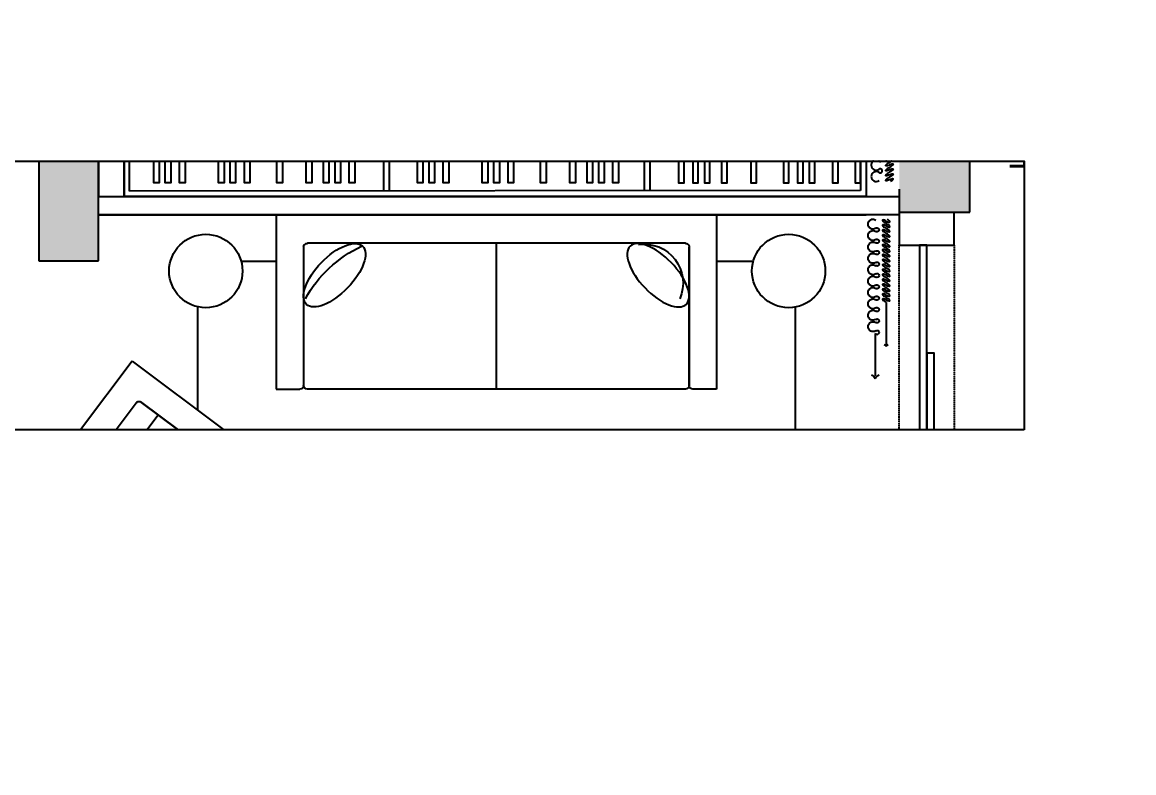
# Model space of a CAD drawing. Header units: millimetres. Extents: x 84840 to 206424, y -288515 to -124389.
# Drawn here: x 117608 to 123667, y -187869 to -183778 of the extents above; entities that cross this region are included whole.
import ezdxf
from ezdxf.xclip import XClip

# ---------------------------------------------------------------- set-up
doc = ezdxf.new("R2010")
doc.units = ezdxf.units.MM
doc.header["$XCLIPFRAME"] = 0
doc.linetypes.add('HIDDEN', pattern=[0.375, 0.25, -0.125])
for name, color, linetype in [('C-门套', 16, 'Continuous'), ('P-原墙线', 7, 'Continuous'), ('P-固定家具1(到顶)', 3, 'Continuous'), ('P-完成面尺寸', 44, 'Continuous'), ('P-文字', 3, 'Continuous'), ('P-新墙线', 4, 'Continuous'), ('P-活动家具', 3, 'Continuous'), ('P-门', 1, 'Continuous')]:
    doc.layers.add(name, color=color, linetype=linetype)
doc.styles.add('H1', font='SimSun.ttf')

# ---------------------------------------------------------------- blocks, each defined once
blk = doc.blocks.new('A$C7EE014FC')
at = {"color": 252, "ltscale": 3}
for centre, radius, start, end in [((785.8, 1646.4), 679.6, 118.97694, 154.84408), ((371.4, 395.3), 212.6, 171.81466, 293.5953)]:
    blk.add_arc(centre, radius, start, end, dxfattribs=at)
at = {"color": 252, "ltscale": 3, "extrusion": (0, 0, -1)}
blk.add_ellipse((328.8, 2082.6), major_axis=(-158.5, -152.9), ratio=0.45088, start_param=-1.570796, end_param=4.712389, dxfattribs=at)
at = {"color": 252, "ltscale": 3}
blk.add_ellipse((328.8, 318.3), major_axis=(-158.5, 152.9), ratio=0.45088, start_param=-1.570796, end_param=4.712389, dxfattribs=at)
at = {"layer": 'P-活动家具'}
for p, q in [((0, 2400), (950.1, 2400)), ((0, 0), (0, 2400)), ((950.1, 2400), (950.1, 2271)), ((175.2, 2250.5), (929.6, 2250.5)), ((154.7, 170), (154.7, 2230)), ((950.1, 170), (950.1, 2230)), ((950.1, 1200), (154.7, 1200)), ((929.6, 149.5), (175.2, 149.5)), ((175.2, 149.5), (929.6, 149.5)), ((950.1, 0), (950.1, 129)), ((0, 0), (950.1, 0))]:
    blk.add_line(p, q, dxfattribs=at)
for centre, start, end in [((175.2, 2230), 90, 180.00317), ((929.6, 2271), 270, 0), ((929.6, 2230), 0, 90), ((175.2, 170), 179.99683, 270), ((929.6, 170), 270, 0), ((929.6, 129), 0, 90)]:
    blk.add_arc(centre, 20.5, start, end, dxfattribs=at)
blk = doc.blocks.new('A$C0F331B38')
at = {"layer": 'P-活动家具'}
for p, q in [((0, 850), (0, 721)), ((850.1, 850), (0, 850)), ((850.1, 0), (850.1, 850)), ((0, 170), (0, 680)), ((674.9, 700.5), (20.5, 700.5)), ((561.4, 700.5), (561.4, 149.5)), ((695.4, 170), (695.4, 680)), ((0, 0), (0, 129)), ((20.5, 149.5), (674.9, 149.5)), ((674.9, 149.5), (20.5, 149.5)), ((850.1, 0), (0, 0))]:
    blk.add_line(p, q, dxfattribs=at)
for centre, start, end in [((20.5, 721), 180, 270), ((20.5, 680), 90, 180), ((674.9, 680), 359.99683, 90), ((20.5, 170), 180, 270), ((20.5, 129), 90, 180), ((674.9, 170), 270, 0.00317)]:
    blk.add_arc(centre, 20.5, start, end, dxfattribs=at)
blk = doc.blocks.new('A$C22EE4B40')
at = {"layer": 'P-新墙线', "color": 252}
for points in [[(631.5, 234.9), (0, 234.9), (0, 3491.3), (1302.1, 3491.3)], [(1975.8, 3491.3), (2539.8, 3491.3)], [(2788.3, 3254.3), (2788.3, 3063.1)], [(2788.3, 663.1), (2788.3, 462.8)], [(809.4, 234.9), (631.5, 234.9)], [(2537.9, 234.9), (1659.4, 234.9)]]:
    blk.add_lwpolyline(points, dxfattribs=at)
at = {"layer": 'P-活动家具'}
for points in [[(1681.7, 1350.3), (731.7, 1350.3), (731.7, 2450.3), (1681.7, 2450.3)], [(1659.4, 629.8), (1659.4, -10.7), (809.4, -10.7), (809.4, 629.8)]]:
    blk.add_lwpolyline(points, close=True, dxfattribs=at)
for centre in [(2734.8, 3447), (2734.8, 270.1)]:
    blk.add_circle(centre, 200, dxfattribs=at)
at = {"rotation": 53.1708397505404}
blk.add_blockref('A$C0F331B38', (1733.7, 3168.1), dxfattribs=at)
at = {"layer": 'P-活动家具', "extrusion": (0, 0, -1), "zscale": -1}
blk.add_blockref('A$C7EE014FC', (-3040.4, 663.1), dxfattribs=at)
blk = doc.blocks.new('A$C3A1E34E2')
at = {"color": 0, "linetype": 'ByBlock'}
for p, q in [((899.3, 121.9), (1231.8, 121.9)), ((657.5, 36.8, 0), (1000.5, 36.8, 0))]:
    blk.add_line(p, q, dxfattribs=at)
for centre, start, end in [((1016.9, 68.9, 0), 206.81775, 243.02693), ((1016.9, 4.6, 0), 116.97307, 153.18225)]:
    blk.add_arc(centre, 36.1, start, end, dxfattribs=at)
for centre, major_axis, start_param, end_param in [((48.4, 139.7), (-27.4, 27.4), -0.785341, 1.400999), ((48.4, 139.7), (-27.4, 27.4), 3.311504, 5.497844), ((137.1, 139.7), (27.4, 27.4), 0.785455, 2.971795), ((137.1, 139.7), (27.4, 27.4), 4.8823, 7.06864), ((225.8, 139.7), (-27.4, 27.4), -0.785341, 1.400999), ((225.8, 139.7), (27.4, 27.4), 4.8823, 7.06864), ((314.4, 139.7), (27.4, 27.4), 0.785341, 2.971681), ((314.4, 139.7), (27.4, 27.4), 4.882187, 7.068527), ((403.1, 139.7), (27.4, 27.4), 0.785341, 2.971681), ((403.1, 139.7), (27.4, 27.4), 4.882187, 7.068527), ((491.8, 139.7), (-27.4, 27.4), -0.785341, 1.400999), ((491.8, 139.7), (-27.4, 27.4), 3.311504, 5.497844), ((580.5, 139.7), (27.4, 27.4), 0.785455, 2.971795), ((580.5, 139.7), (27.4, 27.4), 4.8823, 7.06864), ((669.1, 139.7), (-27.4, 27.4), -0.785341, 1.400999), ((669.1, 139.7), (27.4, 27.4), 4.8823, 7.06864), ((757.8, 139.7), (27.4, 27.4), 0.785341, 2.971681), ((757.8, 139.7), (27.4, 27.4), 4.882187, 7.068527), ((846.5, 139.7), (27.4, 27.4), 0.785341, 2.971681), ((846.5, 139.7), (27.4, 27.4), 4.882187, 7.068527), ((92.7, 108.3), (-11, 11), 0.169911, 4.542591), ((181.4, 108.3), (11, 11), 1.740708, 6.113388), ((270.1, 108.3), (-11, 11), 0.169911, 4.542591), ((358.8, 108.3), (11, 11), 1.740594, 6.113274), ((447.4, 108.3), (-11, 11), 0.169798, 2.356194), ((447.4, 108.3), (11, 11), 3.927048, 6.113388), ((536.1, 108.3), (-11, 11), 0.169911, 4.542591), ((624.8, 108.3), (11, 11), 1.740708, 6.113388), ((713.5, 108.3), (-11, 11), 0.169911, 4.542591), ((802.1, 108.3), (11, 11), 1.740594, 6.113274), ((890.8, 108.3), (-11, 11), 0.169798, 2.356194), ((1280.2, 181), (46.9, 46.9), 2.824252, 3.456222), ((1280.2, 62.9), (-46.9, 46.9), -0.314629, 0.31734)]:
    blk.add_ellipse(centre, major_axis=major_axis, ratio=1, start_param=start_param, end_param=end_param, dxfattribs=at)
at = {"color": 0, "linetype": 'ByBlock', "extrusion": (0, 0, -1)}
blk.add_ellipse((890.8, 108.3), major_axis=(13.9, 8.4), ratio=0.942431, start_param=-0.491972, end_param=2.091434, dxfattribs=at)
at = {"color": 0, "extrusion": (0, 0, -1)}
for centre, start_param, end_param in [((14.5, 36.8, 0), 1.716714, 4.546394), ((33.7, 36.8, 0), -1.424879, 1.716714), ((52.9, 36.8, 0), 1.716714, 4.858306), ((72.1, 36.8, 0), -1.424879, 1.716714), ((91.3, 36.8, 0), 1.716714, 4.858306), ((110.5, 36.8, 0), -1.424879, 1.716714), ((129.7, 36.8, 0), 1.716714, 4.858306), ((148.9, 36.8, 0), -1.424879, 1.716714), ((168.1, 36.8, 0), 1.716714, 4.858306), ((187.3, 36.8, 0), -1.424879, 1.716714), ((206.5, 36.8, 0), 1.716714, 4.858306), ((225.7, 36.8, 0), -1.424879, 1.716714), ((244.9, 36.8, 0), 1.716714, 4.858306), ((264, 36.8, 0), -1.424879, 1.716714), ((283.2, 36.8, 0), 1.716714, 4.858306), ((302.4, 36.8, 0), -1.424879, 1.716714), ((321.6, 36.8, 0), 1.716714, 4.858306), ((340.8, 36.8, 0), -1.424879, 1.716714), ((360, 36.8, 0), 1.716714, 4.858306), ((379.2, 36.8, 0), -1.424879, 1.716714), ((398.4, 36.8, 0), 1.716714, 4.858306), ((417.6, 36.8, 0), -1.424879, 1.716714), ((436.8, 36.8, 0), 1.716714, 4.858306), ((456, 36.8, 0), -1.424879, 1.716714), ((475.2, 36.8, 0), 1.716714, 4.858306), ((494.4, 36.8, 0), -1.424879, 1.716714), ((513.6, 36.8, 0), 1.716714, 4.858306), ((532.7, 36.8, 0), -1.424879, 1.716714), ((551.9, 36.8, 0), 1.716714, 4.858306), ((571.1, 36.8, 0), -1.424879, 1.716714), ((590.3, 36.8, 0), 1.716714, 4.858306), ((609.5, 36.8, 0), -1.424879, 1.716714), ((628.7, 36.8, 0), 1.716714, 4.858306), ((647.9, 36.8, 0), -1.424879, 1.716714)]:
    blk.add_ellipse(centre, major_axis=(-16.5, 28.6), ratio=0.254545, start_param=start_param, end_param=end_param, dxfattribs=at)
blk = doc.blocks.new('0000000000000000000222')
at = {"layer": 'P-原墙线'}
blk.add_hatch(color=8, dxfattribs=at).paths.add_polyline_path([(247097.8, 44258.9), (247097.8, 44708.9), (246712.8, 44708.9), (246712.8, 44613.9), (246712.8, 44383.9), (246712.8, 44258.9)])
h = blk.add_hatch(color=8, dxfattribs=at)
h.paths.add_polyline_path([(239262.8, 43993.9), (239262.8, 44123.9), (239262.8, 44313.9), (238842.8, 44313.9), (238842.8, 44213.9), (238842.8, 43993.9)])
h.paths.add_polyline_path([(242022.8, 43993.9), (242347.8, 43993.9), (242347.8, 44613.9), (242022.8, 44613.9)])
at = {"layer": 'C-门套', "linetype": 'HIDDEN'}
blk.add_lwpolyline([(246712.8, 44078.9), (247012.8, 44078.9), (247012.8, 42058.9), (246712.8, 42058.9)], close=True, dxfattribs=at)
at = {"layer": 'P-原墙线'}
for p, q in [((247097.8, 44258.9), (247097.8, 44708.9)), ((242022.8, 44613.9), (242022.8, 43993.9)), ((242347.8, 43993.9), (242347.8, 44613.9)), ((246532.8, 44613.9), (246532.8, 44383.9)), ((246712.8, 44383.9), (246712.8, 44078.9)), ((246712.8, 44258.9), (247097.8, 44258.9)), ((247012.8, 44078.9), (247012.8, 44258.9)), ((246712.8, 44078.9), (247012.8, 44078.9)), ((242022.8, 43993.9), (242347.8, 43993.9))]:
    blk.add_line(p, q, dxfattribs=at)
at = {"layer": 'P-固定家具1(到顶)', "color": 252}
for p, q in [((242517.6, 44373.9), (242517.6, 44863.9)), ((243902.8, 44865.3), (243902.8, 44373.9)), ((243932.8, 44865.3), (243932.8, 44373.9)), ((245322.8, 44863.9), (245322.8, 44373.9)), ((245352.8, 44863.9), (245352.8, 44373.9)), ((246502.8, 44868, 210.9), (246502.8, 44378, 210.9)), ((246502.8, 44378, 210.9), (242517.6, 44373.9))]:
    blk.add_line(p, q, dxfattribs=at)
at = {"layer": 'P-固定家具1(到顶)'}
blk.add_lwpolyline([(242487.6, 44893.9), (246532.8, 44893.9), (246532.8, 44343.9), (242487.6, 44343.9)], close=True, dxfattribs=at)
at = {"layer": 'P-固定家具1(到顶)', "color": 252}
for points in [[(242679.2, 44818.9), (242679.2, 44418.9), (242649.2, 44418.9), (242649.2, 44818.9)], [(242742.6, 44818.9), (242742.6, 44418.9), (242712.6, 44418.9), (242712.6, 44818.9)], [(242820.2, 44818.9), (242820.2, 44418.9), (242790.2, 44418.9), (242790.2, 44818.9)], [(243032.6, 44818.9), (243032.6, 44418.9), (243002.6, 44418.9), (243002.6, 44818.9)], [(243096, 44818.9), (243096, 44418.9), (243066, 44418.9), (243066, 44818.9)], [(243173.6, 44818.9), (243173.6, 44418.9), (243143.6, 44418.9), (243143.6, 44818.9)], [(243351.1, 44818.9), (243351.1, 44418.9), (243321.1, 44418.9), (243321.1, 44818.9)], [(243511.1, 44818.9), (243511.1, 44418.9), (243481.1, 44418.9), (243481.1, 44818.9)], [(243604.4, 44818.9), (243604.4, 44418.9), (243574.4, 44418.9), (243574.4, 44818.9)], [(243667.8, 44818.9), (243667.8, 44418.9), (243637.8, 44418.9), (243637.8, 44818.9)], [(243745.4, 44818.9), (243745.4, 44418.9), (243715.4, 44418.9), (243715.4, 44818.9)], [(244116.6, 44818.9), (244116.6, 44418.9), (244086.6, 44418.9), (244086.6, 44818.9)], [(244180, 44818.9), (244180, 44418.9), (244150, 44418.9), (244150, 44818.9)], [(244257.6, 44818.9), (244257.6, 44418.9), (244227.6, 44418.9), (244227.6, 44818.9)], [(244470, 44818.9), (244470, 44418.9), (244440, 44418.9), (244440, 44818.9)], [(244533.4, 44818.9), (244533.4, 44418.9), (244503.4, 44418.9), (244503.4, 44818.9)], [(244611, 44818.9), (244611, 44418.9), (244581, 44418.9), (244581, 44818.9)], [(244788.4, 44818.9), (244788.4, 44418.9), (244758.4, 44418.9), (244758.4, 44818.9)], [(244948.5, 44818.9), (244948.5, 44418.9), (244918.5, 44418.9), (244918.5, 44818.9)], [(245041.8, 44818.9), (245041.8, 44418.9), (245011.8, 44418.9), (245011.8, 44818.9)], [(245105.2, 44818.9), (245105.2, 44418.9), (245075.2, 44418.9), (245075.2, 44818.9)], [(245182.8, 44818.9), (245182.8, 44418.9), (245152.8, 44418.9), (245152.8, 44818.9)], [(245510.1, 44818.9), (245510.1, 44418.9), (245540.1, 44418.9), (245540.1, 44818.9)], [(245587.7, 44818.9), (245587.7, 44418.9), (245617.7, 44418.9), (245617.7, 44818.9)], [(245651.1, 44818.9), (245651.1, 44418.9), (245681.1, 44418.9), (245681.1, 44818.9)], [(245744.4, 44818.9), (245744.4, 44418.9), (245774.4, 44418.9), (245774.4, 44818.9)], [(245904.5, 44818.9), (245904.5, 44418.9), (245934.5, 44418.9), (245934.5, 44818.9)], [(246081.9, 44818.9), (246081.9, 44418.9), (246111.9, 44418.9), (246111.9, 44818.9)], [(246159.5, 44818.9), (246159.5, 44418.9), (246189.5, 44418.9), (246189.5, 44818.9)], [(246222.9, 44818.9), (246222.9, 44418.9), (246252.9, 44418.9), (246252.9, 44818.9)], [(246349.9, 44818.9), (246349.9, 44418.9), (246379.9, 44418.9), (246379.9, 44818.9)]]:
    blk.add_lwpolyline(points, close=True, dxfattribs=at)
at = {"layer": 'P-固定家具1(到顶)', "color": 252, "elevation": 112.4}
blk.add_lwpolyline([(246472.8, 44818.9), (246472.8, 44418.9), (246502.8, 44418.9), (246502.8, 44818.9)], close=True, dxfattribs=at)
at = {"layer": 'P-新墙线', "linetype": 'ByBlock', "ltscale": 3}
for p, q in [((242347.8, 44893.9), (242347.8, 44343.9)), ((242487.6, 44893.9), (242487.6, 44343.9)), ((242347.8, 44343.9), (246712.8, 44343.9)), ((246712.8, 44243.9), (242347.8, 44243.9))]:
    blk.add_line(p, q, dxfattribs=at)
at = {"layer": 'P-新墙线'}
blk.add_lwpolyline([(242347.8, 44243.9), (246532.8, 44243.9)], dxfattribs=at)
at = {"layer": 'P-门'}
for points in [[(246822.8, 43038.9), (246862.8, 43038.9), (246862.8, 44078.9), (246822.8, 44078.9)], [(246862.8, 42451.3), (246902.8, 42451.3), (246902.8, 43491.3), (246862.8, 43491.3)]]:
    blk.add_lwpolyline(points, close=True, dxfattribs=at)
at = {"layer": 'P-活动家具', "color": 252, "yscale": 0.7000000000116415, "zscale": 0.7000000000000002, "rotation": 90}
for p, xscale in [((246685.1, 44419.2), 0.7000000000116415), ((246667.9, 44227.5, 3.8), -0.7000000000116415)]:
    blk.add_blockref('A$C3A1E34E2', p, dxfattribs=dict(at, xscale=xscale))
at = {"layer": 'P-活动家具', "rotation": 90}
blk.add_blockref('A$C22EE4B40', (246380.4, 41203.6), dxfattribs=at)
at = {"layer": 'P-文字', "style": 'H1', "width": 0.8}
blk.add_text('生活阳台', height=160, dxfattribs=at).set_placement((247306.3, 44512.4))

msp = doc.modelspace()

# ---------------------------------------------------------------- linework, layer by layer
msp.add_lwpolyline([(123069.6, -186000.1), (112331, -186000.1), (112331, -184534.3), (123069.6, -184534.3)], close=True)

# ---------------------------------------------------------------- block references
at = {"layer": 'P-完成面尺寸'}
ref = msp.add_blockref('0000000000000000000222', (-124324.7, -229072.2), dxfattribs=at)
XClip(ref).set_block_clipping_path([(236655.7343263386, 43072.0517337081), (247394.3147046713, 44537.8374663442)])

doc.saveas('drawing.dxf')
